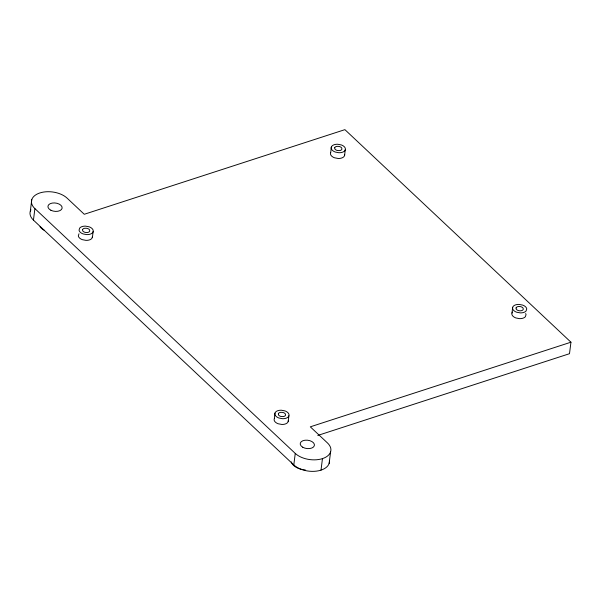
<?xml version="1.0" encoding="UTF-8"?>
<svg xmlns="http://www.w3.org/2000/svg" width="601" height="601" viewBox="0 0 601 601"><rect width="100%" height="100%" fill="white"/><g stroke="black" fill="none" stroke-linecap="round" stroke-linejoin="round"><path stroke-width="0.9" d="M78.986 233.789L78.318 235.877A7.152 4.184 7.2 0 0 82.352 239.671L85.973 240.362A7.152 4.184 7.2 0 0 91.833 238.462L92.501 236.381M93.132 231.716L93.223 230.626A7.152 4.184 7.2 0 0 89.188 226.825L85.567 226.134A7.152 4.184 7.2 0 0 79.715 228.034L79.047 230.123A7.152 4.184 7.2 0 0 83.081 233.917L86.702 234.608A7.152 4.184 7.2 0 0 92.562 232.707L93.132 231.716L92.404 237.463M274.221 418.874L274.124 419.964A7.152 4.184 7.2 0 0 278.158 423.758L281.779 424.449A7.152 4.184 7.2 0 0 287.639 422.548L288.21 421.556L289.028 414.713A7.152 4.184 7.2 0 0 284.994 410.919L281.373 410.22A7.152 4.184 7.2 0 0 275.513 412.128L274.942 413.12L274.372 418.604M274.942 413.12L274.852 414.209A7.152 4.184 7.2 0 0 278.887 418.003L282.508 418.702A7.152 4.184 7.2 0 0 288.367 416.793L288.938 415.802M288.21 421.556L288.307 420.467M330.573 152.902L330.482 153.991A7.152 4.184 7.2 0 0 334.517 157.785L338.138 158.476A7.152 4.184 7.2 0 0 343.997 156.576L344.568 155.584L345.387 148.74A7.152 4.184 7.2 0 0 341.353 144.946L337.732 144.248A7.152 4.184 7.2 0 0 331.872 146.148L331.301 147.147L330.73 152.631M331.301 147.147L331.204 148.237A7.152 4.184 7.2 0 0 335.245 152.03L338.866 152.729A7.152 4.184 7.2 0 0 344.719 150.821L345.29 149.829M344.568 155.584L344.658 154.495M512.668 307.314L512.57 308.403A7.152 4.184 7.2 0 0 516.605 312.197L520.226 312.888A7.152 4.184 7.2 0 0 526.085 310.987L526.754 308.906A7.152 4.184 7.2 0 0 522.712 305.105L519.091 304.414A7.152 4.184 7.2 0 0 513.239 306.315L512.668 307.314L511.842 314.158A7.152 4.184 7.2 0 0 515.883 317.952L519.504 318.643A7.152 4.184 7.2 0 0 525.357 316.742L526.025 314.654A7.152 4.184 7.2 0 0 525.635 313.549M30.313 211.199L31.763 199.697M329.408 460.389A19.66 11.502 7.2 0 1 316.457 471.131A19.66 11.502 7.2 0 1 293.799 464.926L33.446 220.116L34.896 208.607A19.66 11.502 7.2 0 1 39.899 192.936A19.66 11.502 7.2 0 1 67.109 198.15L84.268 214.279L344.906 129.651L570.95 342.202L569.493 353.704L317.786 435.44M293.799 464.926L295.256 453.417L34.896 208.607M321.009 470.132L322.459 458.623A19.66 11.502 7.2 0 0 327.47 442.96L310.311 426.83L570.95 342.202M329.145 463.379L330.595 451.869M511.939 313.068L512.51 312.069M322.459 458.623A19.66 11.502 7.2 0 1 295.256 453.417M33.446 220.116A19.66 11.502 7.2 0 1 30.936 209.787M305.346 469.974A14.123 8.264 7.2 0 1 303.505 469.764M302.603 469.614A14.123 8.264 7.2 0 1 291.29 461.891M44.572 230.453A14.123 8.264 7.2 0 1 40.012 226.727M82.547 229.687L82.698 230.814A3.666 2.149 7.2 0 0 85.477 232.437L87.355 232.504A3.666 2.149 7.2 0 0 89.722 231.062L89.572 229.935A3.666 2.149 7.2 0 0 86.799 228.305L84.914 228.237A3.666 2.149 7.2 0 0 82.547 229.687M278.353 413.773L278.503 414.9A3.666 2.149 7.2 0 0 281.283 416.531L283.161 416.591A3.666 2.149 7.2 0 0 285.528 415.148L285.377 414.021A3.666 2.149 7.2 0 0 282.598 412.391L280.72 412.331A3.666 2.149 7.2 0 0 278.353 413.773M334.704 147.801L334.862 148.928A3.666 2.149 7.2 0 0 337.634 150.55L339.52 150.618A3.666 2.149 7.2 0 0 341.886 149.176L341.736 148.049A3.666 2.149 7.2 0 0 338.956 146.419L337.071 146.351A3.666 2.149 7.2 0 0 334.704 147.801M516.071 307.967L516.221 309.094A3.666 2.149 7.2 0 0 519.955 310.83A3.666 2.149 7.2 0 0 523.253 309.342L523.103 308.215A3.666 2.149 7.2 0 0 520.323 306.585L518.438 306.518A3.666 2.149 7.2 0 0 516.071 307.967M302.709 447.212A7.152 4.184 7.2 0 0 314.323 445.732A7.152 4.184 7.2 0 0 304.94 440.232A7.152 4.184 7.2 0 0 302.709 447.212M50.845 210.222A7.152 4.184 7.2 0 0 62.113 208.209A7.152 4.184 7.2 0 0 52.159 203.085A7.152 4.184 7.2 0 0 50.845 210.222"/></g></svg>
